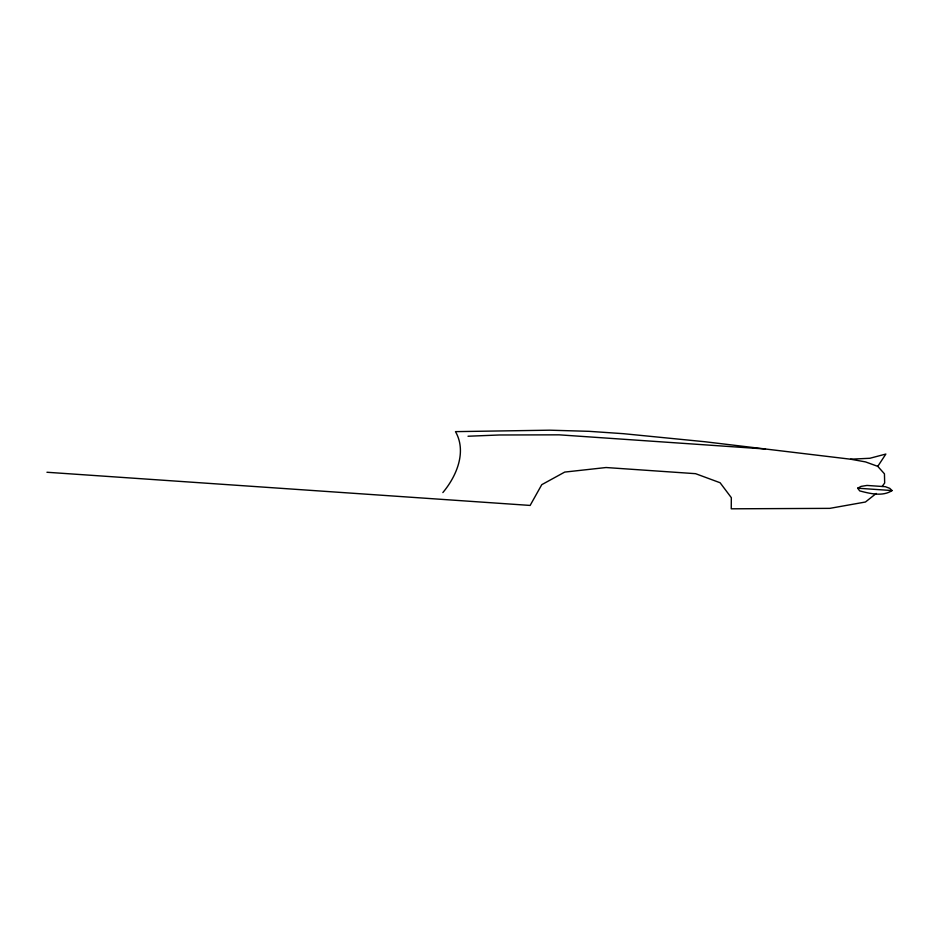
<?xml version="1.0" encoding="UTF-8"?>
<svg xmlns="http://www.w3.org/2000/svg" width="939" height="939" viewBox="0 0 939 939"><rect width="100%" height="100%" fill="white"/><g stroke="black" fill="none" stroke-linecap="round" stroke-linejoin="round"><path stroke-width="1.41" d="M882.144 486.472L884.667 482.998L884.444 473.819L877.777 466.366L885.853 454.053L869.913 458.267L850.57 459.206L705.013 441.753L623.484 433.689L589.105 431.33L549.773 430.191L455.474 431.635C466.988 451.741 456.554 476.273 442.856 492.564M876.24 493.456L865.441 502.013L829.806 508.363L731.246 508.809L731.328 497.67L720.096 482.74L695.576 473.679L606.066 467.528L564.726 472.082L541.768 484.665L530.136 505.428L46.95 472.258M892.05 490.557C882.719 496.837 869.807 493.562 859.713 490.897L857.671 488.198L861.11 486.379L867.026 485.44L885.36 486.695L889.761 488.339L892.05 490.557L857.671 488.198M468.021 436.236L499.266 434.992L559.198 434.839L765.473 449.006M850.57 459.206L865.558 461.918L877.777 466.366"/></g></svg>
